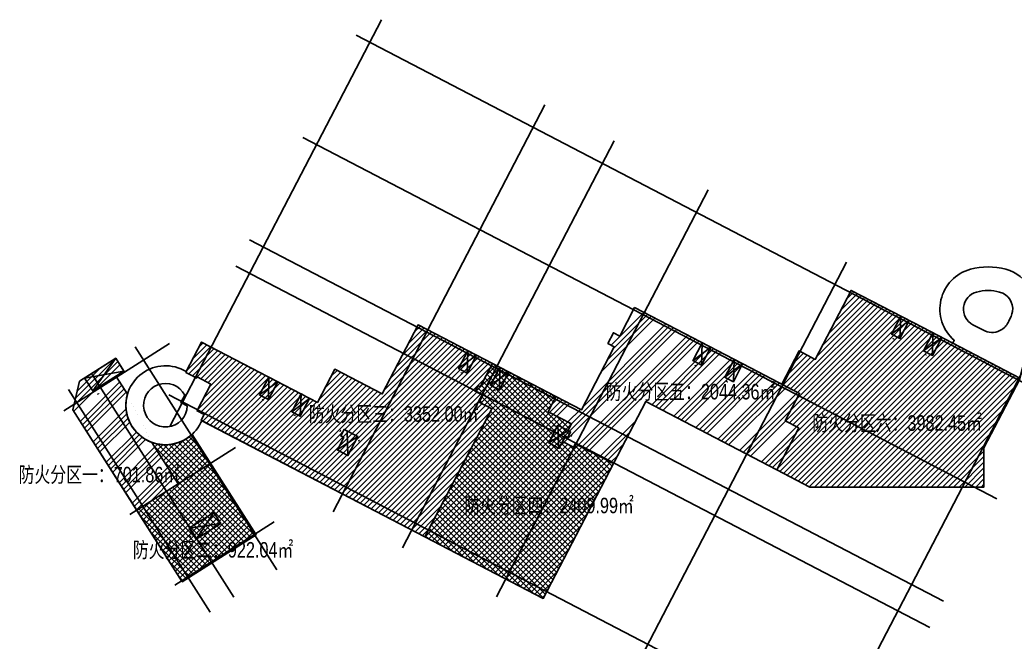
# Model space of a CAD drawing. Extents: x -1466470 to 868515, y -511729 to 1464999.
# Drawn here: x -684386 to -363252, y -336586 to -135857 of the extents above; entities that cross this region are included whole.
import ezdxf

# ---------------------------------------------------------------- set-up
doc = ezdxf.new("R2010")
doc.units = 0
doc.header["$LTSCALE"] = 10
doc.header["$MEASUREMENT"] = 0
doc.layers.add('X-104 B2平面$0$A-SUR_看线', color=231, linetype='Continuous')
doc.layers.add('X-104 B2平面$0$看线', color=241, linetype='Continuous')
doc.styles.add('X-104 B2平面$0$Arial', font='arial.ttf', dxfattribs={"width": 0.75, "height": 2.5})

# ---------------------------------------------------------------- blocks, each defined once
blk = doc.blocks.new('X-104 B2平面')
h = blk.add_hatch()
h.set_pattern_fill('ANSI31', color=224, scale=800)
h.set_pattern_definition([(45, (226119.9, -6020), (-898.0256, 898.0256), [])])
h.paths.add_polyline_path([(-203013, -229115), (-226127, -217083), (-237717, -239347), (-242950, -236623), (-248537, -247355), (-242772, -250357), (-247389, -259227), (-243043, -261489), (-247822, -270670), (-247813, -270675), (-250076, -275021), (-239458, -280548), (-222469, -280548), (-222469, -280548), (-202520, -280548), (-202520, -280548), (-183269, -280548), (-183269, -267943), (-171737, -245791), (-171649, -245443)])
h = blk.add_hatch()
h.set_pattern_fill('ANSI34', color=224, scale=800)
h.set_pattern_definition([(45, (226120, -6020), (-5388.15, 5388.15), []), (45, (227916, -6020), (-5388.15, 5388.15), []), (45, (229712, -6020), (-5388.15, 5388.15), []), (45, (231508, -6020), (-5388.15, 5388.15), [])])
h.paths.add_polyline_path([(-258605, -242115), (-258605, -242115), (-295993, -222652), (-300772, -231832), (-302812, -230770), (-304613, -234230), (-302572, -235292), (-313170, -255649), (-321374, -251377), (-323914, -256256), (-316374, -260181), (-317483, -262310), (-316667, -262734), (-317590, -264508), (-318344, -264116), (-319248, -265844), (-315711, -267685), (-315181, -266552), (-302808, -272993), (-292395, -252991), (-250076, -275021), (-247813, -270675), (-247822, -270670), (-243043, -261489), (-247389, -259227), (-242772, -250357)])
h = blk.add_hatch()
h.set_pattern_fill('ANSI31', color=224, scale=800)
h.set_pattern_definition([(45, (-190030.1, -6020), (-898.0256, 898.0256), [])])
h.paths.add_polyline_path([(-342125, -255288), (-346205, -253164), (-345028, -250902), (-347466, -249632), (-346520, -247815), (-345811, -248184), (-341908, -240688), (-365858, -228221), (-377448, -250485), (-392749, -242520), (-398336, -253252), (-435723, -233790), (-440664, -243281), (-440803, -243547), (-438053, -244978), (-437367, -245392), (-437182, -245037), (-432720, -247359), (-437015, -255609), (-437197, -255965), (-434920, -257150), (-435890, -259012), (-434927, -259514), (-363642, -296623)])
h = blk.add_hatch()
h.set_pattern_fill('ANSI34', color=224, scale=800)
h.set_pattern_definition([(45, (-190030, -6020), (-5388.15, 5388.15), []), (45, (-188234, -6020), (-5388.15, 5388.15), []), (45, (-186438, -6020), (-5388.15, 5388.15), []), (45, (-184642, -6020), (-5388.15, 5388.15), [])])
edge = h.paths.add_edge_path()
edge.add_line((-456675, -288034), (-443259, -279500))
edge.add_line((-443259, -279500), (-451748, -266133))
edge.add_arc((-447400, -254152), 12746, 163.7456, 250.05246, ccw=False)
edge.add_line((-459636, -250585), (-463293, -244837))
edge.add_line((-463293, -244837), (-460761, -243227))
edge.add_line((-460761, -243227), (-463445, -239008))
edge.add_line((-463445, -239008), (-475085, -246412))
edge.add_line((-475085, -246412), (-477276, -255646))
edge.add_line((-477276, -255646), (-456675, -288034))
h = blk.add_hatch()
h.set_pattern_fill('ANSI37', color=224, scale=800)
h.set_pattern_definition([(45, (226119.9, -6020), (-898.0256, 898.0256), []), (135, (226119.9, -6020), (-898.0256, -898.0256), [])])
h.paths.add_polyline_path([(-302808, -272993), (-315181, -266552), (-315711, -267685), (-319248, -265844), (-318344, -264116), (-317590, -264508), (-316667, -262734), (-317483, -262310), (-316374, -260181), (-323914, -256256), (-321374, -251377), (-341908, -240688), (-345811, -248184), (-346520, -247815), (-347466, -249632), (-345028, -250902), (-346205, -253164), (-342125, -255288), (-363642, -296623), (-325456, -316501)])
h = blk.add_hatch()
h.set_pattern_fill('ANSI37', color=224, scale=800)
h.set_pattern_definition([(45, (-190030.1, -6020), (-898.0256, 898.0256), []), (135, (-190030.1, -6020), (-898.0256, -898.0256), [])])
edge = h.paths.add_edge_path()
edge.add_arc((-447399, -254128), 12776, 250.11884, 312.49112)
edge.add_line((-438769, -263548), (-418160, -295949))
edge.add_line((-418160, -295949), (-441996, -311111))
edge.add_line((-441996, -311111), (-456675, -288034))
edge.add_line((-456675, -288034), (-443259, -279500))
edge.add_line((-443259, -279500), (-451760, -266136))
at = {"color": 224}
for p, q in [((-445970, -261054), (-377664, -129837)), ((-161972, -251326), (-385869, -134772)), ((-393298, -288513), (-324975, -157265)), ((-179149, -284322), (-403046, -167769)), ((-370945, -300149), (-302622, -168901)), ((-340610, -315941), (-272287, -184693)), ((-196326, -317319), (-420223, -200766)), ((-295904, -339213), (-227581, -207965)), ((-200759, -325835), (-424656, -209281)), ((-480206, -255950), (-446087, -234249)), ((-457124, -235343), (-411404, -307222)), ((-236829, -369965), (-168506, -238718)), ((-471046, -244199), (-425327, -316077)), ((-478640, -249029), (-432921, -320908)), ((-222368, -367347), (-446266, -250793)), ((-458899, -289448), (-424780, -267746)), ((-444378, -312211), (-412315, -291816))]:
    blk.add_line(p, q, dxfattribs=at)
for p, q in [((-213073, -231205), (-207411, -226826)), ((-210072, -225441), (-210412, -232591)), ((-199783, -230797), (-199857, -238085)), ((-274171, -234009), (-274423, -241206)), ((-202784, -236562), (-196856, -232321)), ((-349803, -236579), (-350054, -243776)), ((-277176, -239782), (-271421, -235441)), ((-463445, -239008), (-470856, -249529)), ((-352807, -242351), (-347053, -238010)), ((-266886, -245137), (-261132, -240796)), ((-263882, -239365), (-264133, -246562)), ((-473486, -245394), (-460815, -243142)), ((-342515, -247701), (-336586, -243459)), ((-339513, -241935), (-339588, -249225)), ((-417085, -250829), (-411153, -246580)), ((-414080, -245056), (-414155, -252346)), ((-406619, -256277), (-400864, -251937)), ((-403614, -250505), (-403866, -257702)), ((-388485, -270387), (-388758, -262466)), ((-323725, -266332), (-317421, -262342)), ((-320399, -268063), (-320747, -260610)), ((-391944, -268586), (-385299, -264267)), ((-431778, -288787), (-437455, -297380)), ((-439711, -293837), (-429522, -292330))]:
    blk.add_line(p, q)
for points in [[(-166784, -226381, 0.4097636), (-176240, -210288, 0.1316525), (-187624, -210288, 0.6023031), (-192865, -233209), (-193352, -234145), (-171649, -245443)], [(-342125, -255288), (-342125, -255288), (-346205, -253164), (-345028, -250902), (-347466, -249632), (-346520, -247815), (-345811, -248184), (-341908, -240688), (-365858, -228221), (-377448, -250485), (-392749, -242520), (-398336, -253252), (-435723, -233790), (-440664, -243281), (-441576, -242812, 2.4447203), (-435946, -259773), (-435623, -259152), (-363642, -296623)], [(-418160, -295949), (-441996, -311111), (-477276, -255646), (-475085, -246412), (-463445, -239008), (-460761, -243227), (-463293, -244837), (-459636, -250585, 0.7585796), (-438769, -263548), (-438769, -263548), (-438769, -263548), (-438769, -263548), (-418160, -295949), (-418160, -295949), (-418160, -295949), (-418160, -295949), (-418160, -295949), (-418160, -295949)]]:
    blk.add_lwpolyline(points, format="xyb", close=True)
for points in [[(-203013, -229115), (-226127, -217083), (-237717, -239347), (-242950, -236623), (-248537, -247355), (-248537, -247355), (-248537, -247355), (-242772, -250357), (-247389, -259227), (-243043, -261489), (-247822, -270670), (-247813, -270675), (-250076, -275021), (-239458, -280548), (-222469, -280548), (-222469, -280548), (-202520, -280548), (-202520, -280548), (-183269, -280548), (-183269, -267943), (-171737, -245791), (-171649, -245443)], [(-258605, -242115), (-258605, -242115), (-295993, -222652), (-300772, -231832), (-302812, -230770), (-304613, -234230), (-302572, -235292), (-313170, -255649), (-321374, -251377), (-323914, -256256), (-316374, -260181), (-317483, -262310), (-316667, -262734), (-317590, -264508), (-318344, -264116), (-319248, -265844), (-315711, -267685), (-315181, -266552), (-302808, -272993), (-292395, -252991), (-250076, -275021), (-247813, -270675), (-247822, -270670), (-243043, -261489), (-247389, -259227), (-242772, -250357)], [(-342125, -255288), (-346205, -253164), (-345028, -250902), (-347466, -249632), (-346520, -247815), (-345811, -248184), (-341908, -240688), (-365858, -228221), (-377448, -250485), (-392749, -242520), (-398336, -253252), (-435723, -233790), (-440664, -243281), (-440803, -243547), (-438053, -244978), (-437367, -245392), (-437182, -245037), (-432720, -247359), (-437015, -255609), (-437197, -255965), (-434920, -257150), (-435890, -259012), (-434927, -259514), (-363642, -296623)], [(-302808, -272993), (-315181, -266552), (-315711, -267685), (-319248, -265844), (-318344, -264116), (-317590, -264508), (-316667, -262734), (-317483, -262310), (-316374, -260181), (-323914, -256256), (-321374, -251377), (-341908, -240688), (-345811, -248184), (-346520, -247815), (-347466, -249632), (-345028, -250902), (-346205, -253164), (-346205, -253164), (-342125, -255288), (-363642, -296623), (-325456, -316501)]]:
    blk.add_lwpolyline(points, close=True)
for points, format in [([(-182941, -230194), (-186814, -228191, -0.6860868), (-185657, -217629, -0.1302588), (-178207, -217629, -0.37794), (-174031, -223879, -0.0810779), (-175275, -227013, -0.1446787), (-177492, -229729, -0.2554839), (-182941, -230194, -5.418079)], "xyb"), ([(-212265, -232414, 0, 1000, 0), (-212551, -232928, 1000, 1000, 0)], "xyseb"), ([(-201911, -237450, 0, 1000, 0), (-202197, -237963, 1000, 1000, 0)], "xyseb"), ([(-276106, -241040, 0, 1000, 0), (-276392, -241554, 1000, 1000, 0)], "xyseb"), ([(-351612, -243434, 0, 1000, 0), (-351898, -243947, 1000, 1000, 0)], "xyseb"), ([(-441136, -250904), (-442394, -253316), (-440349, -254382, -7.7789681), (-441136, -250904, 3.5804983)], "xyb"), ([(-266042, -246204, 0, 1000, 0), (-266328, -246718, 1000, 1000, 0)], "xyseb"), ([(-469271, -250161, 0, 1000, 0), (-468981, -250672, 1000, 1000, 0)], "xyseb"), ([(-340968, -248975, 0, 1000, 0), (-341254, -249489, 1000, 1000, 0)], "xyseb"), ([(-415713, -252004, 0, 1000, 0), (-415999, -252518, 1000, 1000, 0)], "xyseb"), ([(-405469, -257078, 0, 1000, 0), (-405755, -257592, 1000, 1000, 0)], "xyseb"), ([(-321746, -260900, 0, 1000, 0), (-322260, -260614, 1000, 1000, 0)], "xyseb"), ([(-390611, -262601, 0, 1000, 0), (-391124, -262315, 1000, 1000, 0)], "xyseb"), ([(-316711, -263777, 0, 1000, 0), (-316183, -264034, 1000, 1000, 0)], "xyseb"), ([(-385275, -265428, 0, 1000, 0), (-384746, -265685, 1000, 1000, 0)], "xyseb"), ([(-438998, -296260, 0, 1000, 0), (-439509, -296550, 1000, 1000, 0)], "xyseb")]:
    blk.add_lwpolyline(points, format=format)
for points in [[(-210072, -225440), (-213073, -231205), (-210412, -232591), (-207411, -226825), (-210338, -225301)], [(-199782, -230796), (-202784, -236562), (-199857, -238085), (-196855, -232320), (-199782, -230796)], [(-276818, -239960), (-274423, -241206), (-271421, -235441), (-274171, -234009), (-277176, -239782), (-276821, -239966)], [(-352627, -242437), (-350054, -243776), (-347053, -238010), (-349803, -236579), (-352807, -242351), (-352630, -242443)], [(-473486, -245394), (-470856, -249529), (-460815, -243142), (-463445, -239008), (-473486, -245394)], [(-266528, -245315), (-264133, -246562), (-261132, -240796), (-263882, -239365), (-266886, -245137), (-266532, -245322)], [(-341983, -247978), (-339588, -249225), (-336586, -243459), (-339513, -241935), (-342518, -247707), (-341986, -247984)], [(-416727, -251007), (-414155, -252346), (-411153, -246580), (-414080, -245056), (-417085, -250829), (-416731, -251013)], [(-406438, -256363), (-403866, -257702), (-400864, -251937), (-403614, -250505), (-406619, -256277), (-406441, -256370)], [(-391806, -268320), (-391944, -268586), (-388485, -270387), (-385299, -264267), (-389734, -261958), (-390810, -264025), (-389834, -264533), (-391806, -268320)], [(-316667, -262734), (-320747, -260610), (-323725, -266332), (-320540, -267990), (-320407, -268059), (-318344, -264116), (-317590, -264508), (-316667, -262734), (-316667, -262734)], [(-451760, -266136), (-443259, -279500), (-456675, -288034)], [(-431778, -288787), (-439711, -293837), (-437455, -297380), (-429522, -292330), (-431778, -288787)]]:
    blk.add_lwpolyline(points)
at = {"color": 1, "const_width": 500}
blk.add_lwpolyline([(-347466, -249632), (-345028, -250902)], dxfattribs=at)
at = {"layer": 'X-104 B2平面$0$A-SUR_看线'}
for points in [[(-456675, -288034), (-443259, -279500), (-451748, -266133, -0.395458), (-459636, -250585), (-463293, -244837), (-460761, -243227), (-463445, -239008), (-475085, -246412), (-477276, -255646), (-456675, -288034), (-443253, -279509)], [(-451743, -266142, 0.2790747), (-438769, -263548), (-418160, -295949), (-441996, -311111), (-456675, -288034), (-443259, -279500), (-451760, -266136)]]:
    blk.add_lwpolyline(points, format="xyb", dxfattribs=at)
blk.add_lwpolyline([(-440365, -242706), (-440803, -243547), (-438053, -244978), (-438076, -245022), (-437367, -245392), (-437182, -245037), (-432720, -247359), (-437015, -255609), (-437197, -255965), (-434920, -257150), (-435890, -259012), (-434927, -259514)], dxfattribs=at)
at = {"layer": 'X-104 B2平面$0$看线'}
for points in [[(-456675, -288034), (-441996, -311111), (-418160, -295949), (-438769, -263548)], [(-451748, -266133), (-451760, -266136), (-443259, -279500), (-456675, -288034)]]:
    blk.add_lwpolyline(points, dxfattribs=at)
at = {"style": 'X-104 B2平面$0$Arial', "width": 0.75}
for s, p in [('防火分区五：2044.36㎡', (-305313, -252268)), ('防火分区三：3352.00㎡', (-401121, -259469)), ('防火分区六：3982.45㎡', (-238649, -262395)), ('防火分区一：701.86㎡', (-494776, -279029)), ('防火分区四：2409.99㎡', (-350984, -288995)), ('防火分区二：922.04㎡', (-457939, -303290))]:
    blk.add_text(s, height=5000, dxfattribs=at).set_placement(p)

msp = doc.modelspace()

# ---------------------------------------------------------------- block references
msp.add_blockref('X-104 B2平面', (-190030, -6020))

doc.saveas('drawing.dxf')
